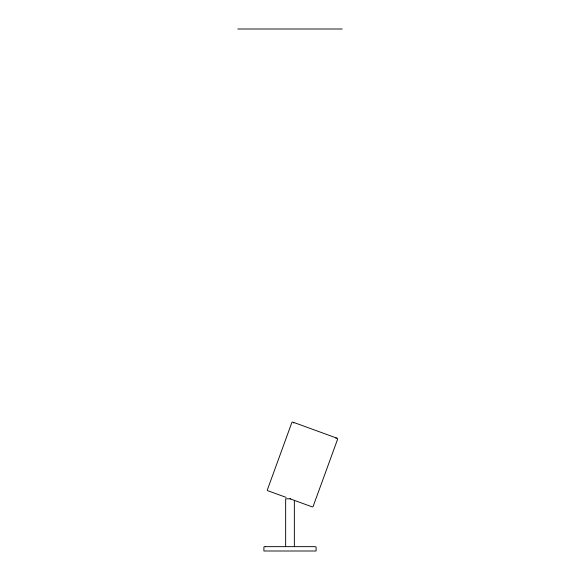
<?xml version="1.0" encoding="UTF-8"?>
<svg xmlns="http://www.w3.org/2000/svg" width="580" height="580" viewBox="0 0 580 580"><rect width="100%" height="100%" fill="white"/><g stroke="black" fill="none" stroke-linecap="round" stroke-linejoin="round"><path stroke-width="0.87" d="M293.842 423.117L293.48 422.334M335.776 438.212L336.487 437.994M237.8 29L342.2 29M290.754 498.8L285.65 498.8L285.65 546.498M286.121 497.386L267.685 490.68L267.286 490.049L291.957 422.262L292.668 422.044L337.437 438.357L337.661 439.067L313.026 506.702L312.315 506.92L290 498.8M294.35 500.598L294.35 546.498M265.205 546.65L263.9 546.94L263.9 551L316.1 551L316.1 546.94L314.795 546.65L265.205 546.65"/></g></svg>
